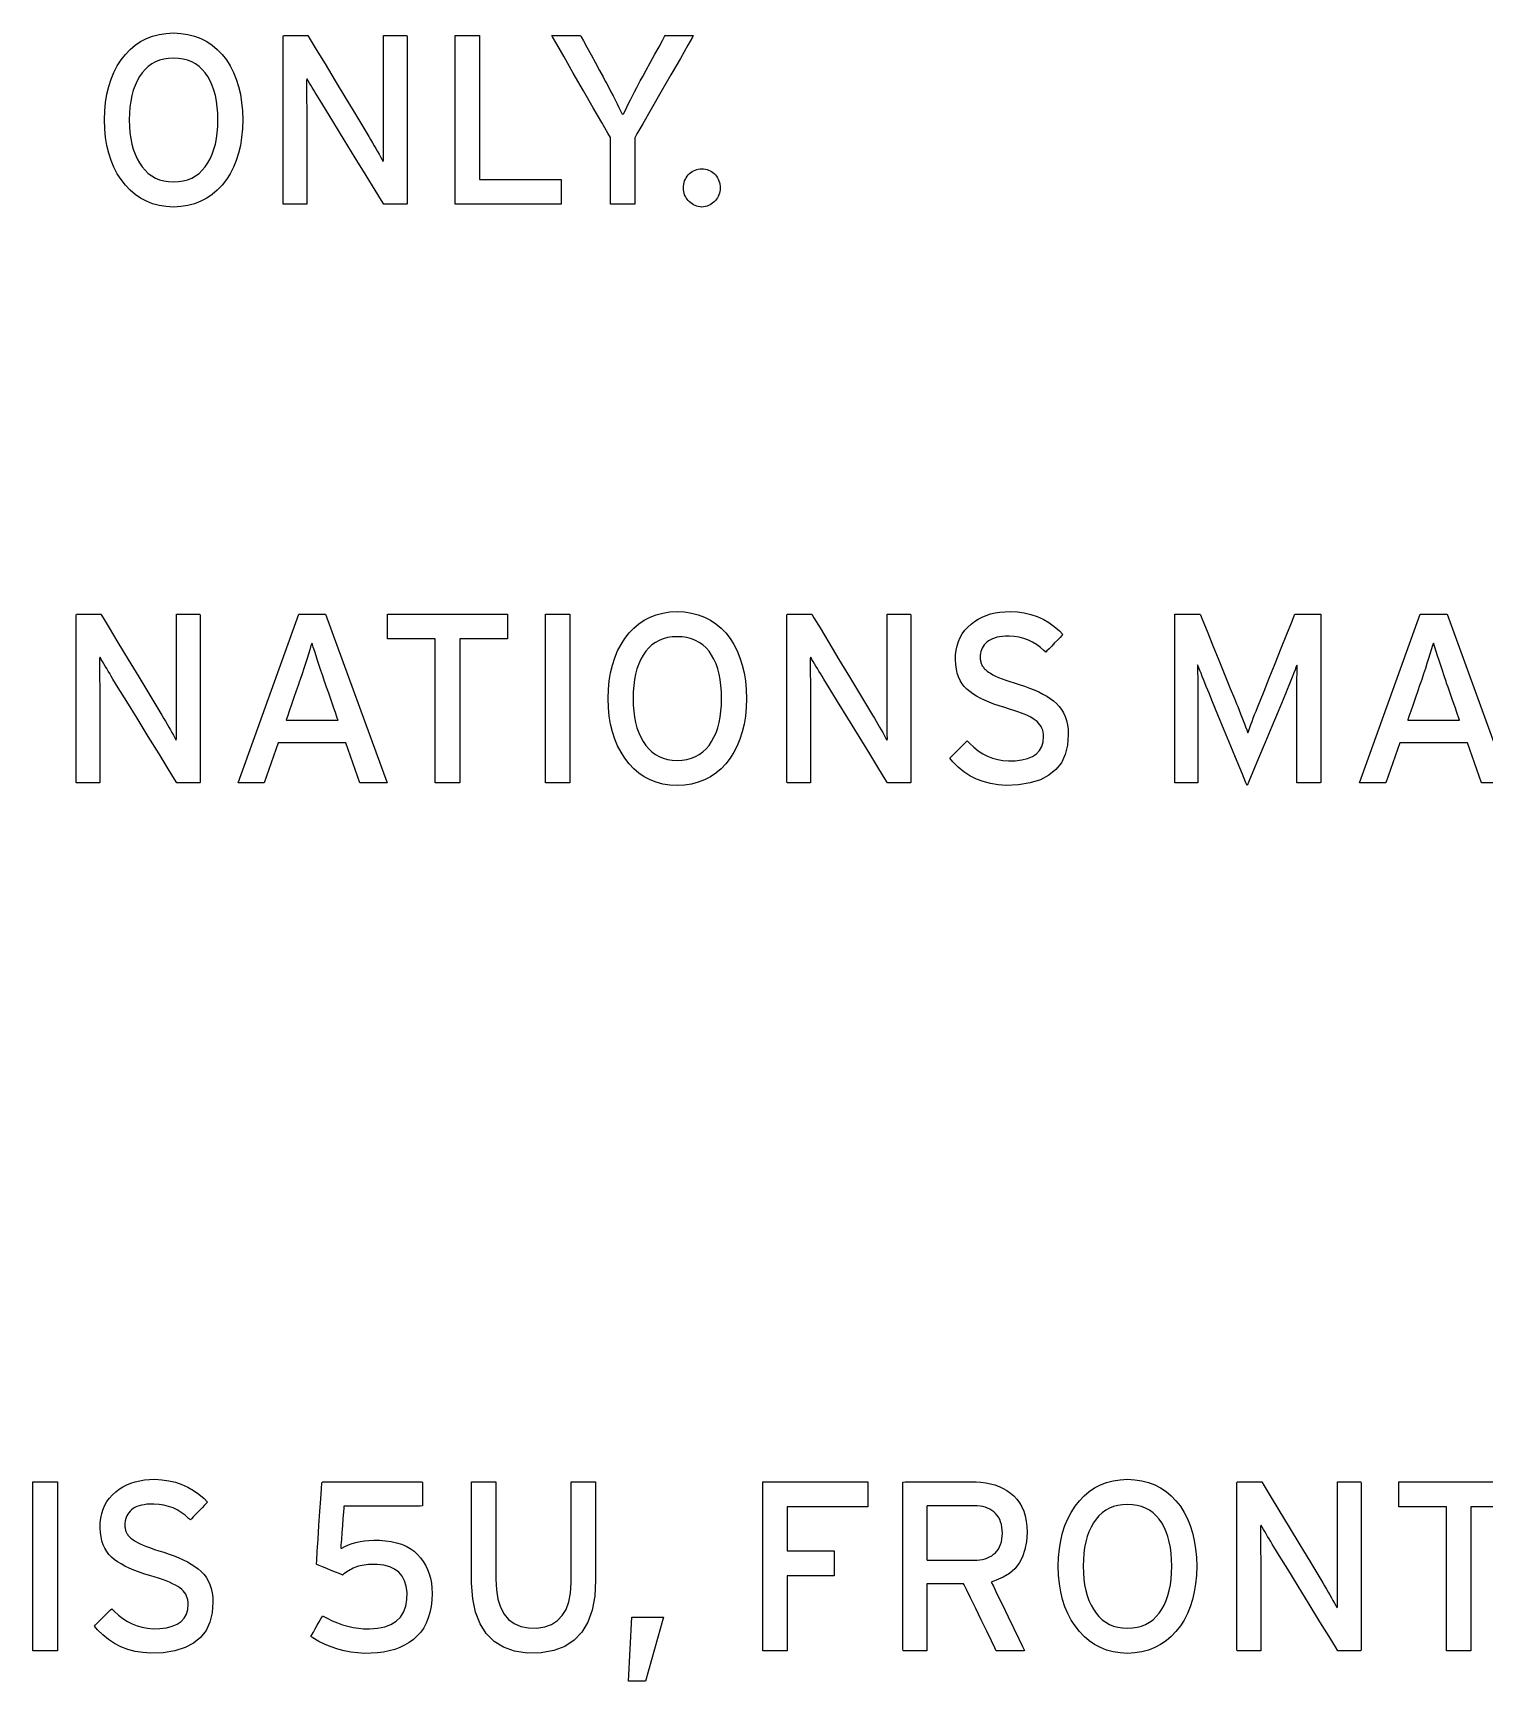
# Model space of a CAD drawing. Extents: x 1 to 47.7, y 0.2 to 35.
# Drawn here: x 9.933 to 12.19, y 24.453 to 27.017 of the extents above; entities that cross this region are included whole.
import ezdxf

# ---------------------------------------------------------------- set-up
doc = ezdxf.new("R2010")
doc.units = 0
doc.header["$MEASUREMENT"] = 0
doc.layers.add('8_0_____DWG', color=7, linetype='CONTINUOUS')

msp = doc.modelspace()

# ---------------------------------------------------------------- linework, layer by layer
at = {"layer": '8_0_____DWG'}
for points in [[(10.2592, 26.8813), (10.2588, 26.8673), (10.2575, 26.854), (10.2555, 26.8414), (10.2527, 26.8294), (10.2491, 26.8182), (10.2448, 26.8076), (10.2396, 26.7977), (10.2337, 26.7884), (10.227, 26.7798), (10.2196, 26.772), (10.2116, 26.7652), (10.2031, 26.7595), (10.1939, 26.7547), (10.1842, 26.751), (10.1738, 26.7482), (10.1629, 26.7465), (10.1514, 26.7458), (10.14, 26.7465), (10.1291, 26.7482), (10.1189, 26.751), (10.1093, 26.7547), (10.1003, 26.7595), (10.0918, 26.7652), (10.084, 26.772), (10.0768, 26.7798), (10.07, 26.7884), (10.064, 26.7977), (10.0587, 26.8076), (10.0543, 26.8182), (10.0506, 26.8294), (10.0478, 26.8414), (10.0457, 26.854), (10.0444, 26.8673), (10.0439, 26.8813), (10.0444, 26.8952), (10.0457, 26.9086), (10.0478, 26.9212), (10.0506, 26.9332), (10.0543, 26.9445), (10.0587, 26.9552), (10.064, 26.9652), (10.07, 26.9746), (10.0768, 26.9833), (10.084, 26.9909), (10.0918, 26.9976), (10.1003, 27.0032), (10.1093, 27.0079), (10.1189, 27.0116), (10.1291, 27.0142), (10.14, 27.0159), (10.1514, 27.0166), (10.1629, 27.0159), (10.1738, 27.0142), (10.1842, 27.0116), (10.1939, 27.0079), (10.2031, 27.0032), (10.2116, 26.9976), (10.2196, 26.9909), (10.227, 26.9833), (10.2337, 26.9746), (10.2396, 26.9652), (10.2448, 26.9552), (10.2491, 26.9445), (10.2527, 26.9332), (10.2555, 26.9212), (10.2575, 26.9086), (10.2588, 26.8952)], [(10.4788, 26.75), (10.4751, 26.756), (10.4652, 26.772), (10.451, 26.7951), (10.4343, 26.8222), (10.417, 26.8504), (10.4008, 26.8766), (10.3877, 26.898), (10.3794, 26.9114), (10.3768, 26.9158), (10.3743, 26.9199), (10.3719, 26.9239), (10.3696, 26.9277), (10.3674, 26.9315), (10.3652, 26.9352), (10.3632, 26.9387), (10.3612, 26.9421), (10.3593, 26.9454), (10.3585, 26.9433), (10.3585, 26.937), (10.3585, 26.9305), (10.3585, 26.9237), (10.3586, 26.9168), (10.3586, 26.9097), (10.3587, 26.9024), (10.3587, 26.8949), (10.3588, 26.8871), (10.3588, 26.8823), (10.3588, 26.8701), (10.3588, 26.8517), (10.3588, 26.8297), (10.3588, 26.8063), (10.3588, 26.7843), (10.3588, 26.7659), (10.3588, 26.7537), (10.3588, 26.75), (10.3571, 26.75), (10.3532, 26.75), (10.3479, 26.75), (10.3417, 26.75), (10.3354, 26.75), (10.3296, 26.75), (10.3251, 26.75), (10.3223, 26.75), (10.3219, 26.7518), (10.3219, 26.7688), (10.3219, 26.7998), (10.3219, 26.8399), (10.3219, 26.8844), (10.3219, 26.9286), (10.3219, 26.9677), (10.3219, 26.9969), (10.3219, 27.0116), (10.3226, 27.0124), (10.3258, 27.0124), (10.3308, 27.0124), (10.337, 27.0124), (10.3437, 27.0124), (10.3501, 27.0124), (10.3555, 27.0124), (10.3593, 27.0124), (10.3607, 27.0124), (10.3642, 27.0065), (10.3736, 26.9909), (10.3872, 26.9685), (10.4031, 26.9421), (10.4196, 26.9147), (10.435, 26.8892), (10.4476, 26.8684), (10.4555, 26.8553), (10.4582, 26.8508), (10.461, 26.8459), (10.4637, 26.8412), (10.4663, 26.8367), (10.4688, 26.8323), (10.4712, 26.8281), (10.4734, 26.8241), (10.4756, 26.8202), (10.4776, 26.8166), (10.4784, 26.8187), (10.4783, 26.8252), (10.4783, 26.8318), (10.4782, 26.8387), (10.4782, 26.8458), (10.4781, 26.853), (10.4781, 26.8604), (10.4781, 26.868), (10.4781, 26.8758), (10.4781, 26.8806), (10.4781, 26.8928), (10.4781, 26.9111), (10.4781, 26.9331), (10.4781, 26.9563), (10.4781, 26.9783), (10.4781, 26.9966), (10.4781, 27.0087), (10.4781, 27.0124), (10.4798, 27.0124), (10.4837, 27.0124), (10.489, 27.0124), (10.4952, 27.0124), (10.5015, 27.0124), (10.5073, 27.0124), (10.5119, 27.0124), (10.5146, 27.0124), (10.515, 27.0105), (10.515, 26.9935), (10.515, 26.9626), (10.515, 26.9225), (10.515, 26.878), (10.515, 26.8338), (10.515, 26.7947), (10.515, 26.7654), (10.515, 26.7508), (10.5143, 26.75), (10.5114, 26.75), (10.5067, 26.75), (10.5009, 26.75), (10.4947, 26.75), (10.4887, 26.75), (10.4836, 26.75), (10.4801, 26.75)], [(10.8692, 26.8537), (10.8692, 26.8498), (10.8692, 26.8396), (10.8692, 26.8248), (10.8692, 26.8076), (10.8692, 26.7897), (10.8692, 26.7731), (10.8692, 26.7597), (10.8692, 26.7516), (10.869, 26.75), (10.8666, 26.75), (10.8622, 26.75), (10.8563, 26.75), (10.8498, 26.75), (10.8434, 26.75), (10.8376, 26.75), (10.8333, 26.75), (10.8312, 26.75), (10.8311, 26.7521), (10.8311, 26.7608), (10.8311, 26.7745), (10.8311, 26.7913), (10.8311, 26.8092), (10.8311, 26.8264), (10.8311, 26.8408), (10.8311, 26.8506), (10.8311, 26.8539), (10.8271, 26.8608), (10.8177, 26.8772), (10.8044, 26.9002), (10.7891, 26.9268), (10.7735, 26.9541), (10.7591, 26.9792), (10.7477, 26.999), (10.741, 27.0106), (10.7403, 27.0124), (10.7434, 27.0124), (10.7488, 27.0124), (10.7557, 27.0124), (10.7634, 27.0124), (10.7709, 27.0124), (10.7775, 27.0124), (10.7824, 27.0124), (10.7846, 27.0124), (10.7857, 27.0106), (10.7892, 27.0041), (10.7945, 26.9943), (10.801, 26.9824), (10.8078, 26.9699), (10.8143, 26.9581), (10.8197, 26.9483), (10.8232, 26.9418), (10.8249, 26.9387), (10.8285, 26.9317), (10.832, 26.9251), (10.8353, 26.9186), (10.8385, 26.9124), (10.8415, 26.9065), (10.8443, 26.9008), (10.8469, 26.8954), (10.8494, 26.8902), (10.8516, 26.8906), (10.854, 26.8956), (10.8566, 26.901), (10.8594, 26.9066), (10.8623, 26.9125), (10.8655, 26.9187), (10.8688, 26.9252), (10.8724, 26.9319), (10.8761, 26.939), (10.8777, 26.9419), (10.8815, 26.9487), (10.887, 26.9588), (10.8936, 26.9709), (10.9005, 26.9834), (10.9069, 26.9952), (10.9122, 27.0048), (10.9156, 27.0109), (10.9165, 27.0124), (10.9189, 27.0124), (10.9239, 27.0124), (10.9305, 27.0124), (10.938, 27.0124), (10.9455, 27.0124), (10.9522, 27.0124), (10.9574, 27.0124), (10.9601, 27.0124), (10.9589, 27.0099), (10.9517, 26.9975), (10.94, 26.977), (10.9254, 26.9517), (10.9097, 26.9243), (10.8945, 26.8978), (10.8816, 26.8753), (10.8725, 26.8596)], [(10.2204, 26.8813), (10.2202, 26.8916), (10.2195, 26.9014), (10.2183, 26.9106), (10.2166, 26.9193), (10.2144, 26.9275), (10.2118, 26.9351), (10.2086, 26.9422), (10.205, 26.9488), (10.2009, 26.9548), (10.1963, 26.96), (10.1913, 26.9646), (10.1858, 26.9684), (10.1798, 26.9716), (10.1734, 26.9741), (10.1665, 26.9759), (10.1592, 26.977), (10.1514, 26.9774), (10.1438, 26.977), (10.1366, 26.9759), (10.1298, 26.9741), (10.1235, 26.9716), (10.1176, 26.9684), (10.1122, 26.9646), (10.1072, 26.96), (10.1026, 26.9548), (10.0984, 26.9488), (10.0947, 26.9422), (10.0916, 26.9351), (10.0889, 26.9275), (10.0866, 26.9193), (10.0849, 26.9106), (10.0837, 26.9014), (10.083, 26.8916), (10.0827, 26.8813), (10.083, 26.8711), (10.0837, 26.8614), (10.0849, 26.8523), (10.0866, 26.8437), (10.0889, 26.8356), (10.0916, 26.828), (10.0947, 26.821), (10.0984, 26.8144), (10.1026, 26.8083), (10.1072, 26.8029), (10.1122, 26.7981), (10.1176, 26.7941), (10.1235, 26.7908), (10.1298, 26.7882), (10.1366, 26.7864), (10.1438, 26.7853), (10.1514, 26.7849), (10.1592, 26.7853), (10.1665, 26.7864), (10.1734, 26.7882), (10.1798, 26.7908), (10.1858, 26.7941), (10.1913, 26.7981), (10.1963, 26.8029), (10.2009, 26.8083), (10.205, 26.8144), (10.2086, 26.821), (10.2118, 26.828), (10.2144, 26.8356), (10.2166, 26.8437), (10.2183, 26.8523), (10.2195, 26.8614), (10.2202, 26.8711)], [(11.0019, 26.7754), (11.0017, 26.7726), (11.0013, 26.7699), (11.0007, 26.7673), (10.9999, 26.7648), (10.9989, 26.7624), (10.9976, 26.7601), (10.9962, 26.758), (10.9945, 26.7559), (10.9927, 26.7539), (10.9907, 26.7521), (10.9886, 26.7506), (10.9863, 26.7492), (10.984, 26.7481), (10.9815, 26.7472), (10.9789, 26.7465), (10.9762, 26.746), (10.9733, 26.7458), (10.9706, 26.746), (10.9679, 26.7465), (10.9654, 26.7472), (10.963, 26.7481), (10.9607, 26.7492), (10.9585, 26.7506), (10.9564, 26.7521), (10.9544, 26.7539), (10.9524, 26.7559), (10.9507, 26.758), (10.9491, 26.7601), (10.9478, 26.7624), (10.9467, 26.7648), (10.9459, 26.7673), (10.9453, 26.7699), (10.9449, 26.7726), (10.9448, 26.7754), (10.9449, 26.7784), (10.9453, 26.7812), (10.9459, 26.784), (10.9467, 26.7866), (10.9478, 26.789), (10.9491, 26.7914), (10.9507, 26.7937), (10.9524, 26.7958), (10.9544, 26.7978), (10.9564, 26.7995), (10.9585, 26.801), (10.9607, 26.8023), (10.963, 26.8034), (10.9654, 26.8042), (10.9679, 26.8048), (10.9706, 26.8053), (10.9733, 26.8054), (10.9762, 26.8053), (10.9789, 26.8048), (10.9815, 26.8042), (10.984, 26.8034), (10.9863, 26.8023), (10.9886, 26.801), (10.9907, 26.7995), (10.9927, 26.7978), (10.9945, 26.7958), (10.9962, 26.7937), (10.9976, 26.7914), (10.9989, 26.789), (10.9999, 26.7866), (11.0007, 26.784), (11.0013, 26.7812), (11.0017, 26.7784)], [(10.1567, 25.85), (10.153, 25.856), (10.1431, 25.872), (10.1289, 25.8951), (10.1122, 25.9222), (10.0949, 25.9504), (10.0787, 25.9766), (10.0656, 25.998), (10.0573, 26.0114), (10.0546, 26.0158), (10.0522, 26.0199), (10.0498, 26.0239), (10.0475, 26.0278), (10.0453, 26.0315), (10.0431, 26.0352), (10.0411, 26.0387), (10.0391, 26.0421), (10.0372, 26.0454), (10.0364, 26.0433), (10.0364, 26.037), (10.0364, 26.0305), (10.0364, 26.0237), (10.0365, 26.0168), (10.0365, 26.0097), (10.0366, 26.0024), (10.0366, 25.9949), (10.0367, 25.9871), (10.0367, 25.9823), (10.0367, 25.9701), (10.0367, 25.9517), (10.0367, 25.9297), (10.0367, 25.9063), (10.0367, 25.8843), (10.0367, 25.8659), (10.0367, 25.8537), (10.0367, 25.85), (10.035, 25.85), (10.0311, 25.85), (10.0258, 25.85), (10.0196, 25.85), (10.0133, 25.85), (10.0075, 25.85), (10.003, 25.85), (10.0002, 25.85), (9.9998, 25.8518), (9.9998, 25.8688), (9.9998, 25.8998), (9.9998, 25.9399), (9.9998, 25.9844), (9.9998, 26.0286), (9.9998, 26.0677), (9.9998, 26.0969), (9.9998, 26.1116), (10.0005, 26.1124), (10.0037, 26.1124), (10.0087, 26.1124), (10.0149, 26.1124), (10.0216, 26.1124), (10.028, 26.1124), (10.0334, 26.1124), (10.0372, 26.1124), (10.0386, 26.1124), (10.0421, 26.1065), (10.0515, 26.091), (10.0651, 26.0685), (10.081, 26.0421), (10.0975, 26.0147), (10.1129, 25.9892), (10.1255, 25.9684), (10.1334, 25.9553), (10.1361, 25.9508), (10.1389, 25.9459), (10.1416, 25.9412), (10.1442, 25.9367), (10.1467, 25.9323), (10.1491, 25.9281), (10.1513, 25.9241), (10.1535, 25.9202), (10.1555, 25.9166), (10.1563, 25.9187), (10.1562, 25.9252), (10.1561, 25.9319), (10.1561, 25.9387), (10.156, 25.9458), (10.156, 25.953), (10.156, 25.9604), (10.156, 25.968), (10.156, 25.9758), (10.156, 25.9806), (10.156, 25.9928), (10.156, 26.0111), (10.156, 26.0331), (10.156, 26.0563), (10.156, 26.0783), (10.156, 26.0966), (10.156, 26.1087), (10.156, 26.1124), (10.1577, 26.1124), (10.1616, 26.1124), (10.1669, 26.1124), (10.1731, 26.1124), (10.1794, 26.1124), (10.1852, 26.1124), (10.1898, 26.1124), (10.1925, 26.1124), (10.1929, 26.1105), (10.1929, 26.0935), (10.1929, 26.0626), (10.1929, 26.0225), (10.1929, 25.978), (10.1929, 25.9338), (10.1929, 25.8947), (10.1929, 25.8654), (10.1929, 25.8508), (10.1922, 25.85), (10.1893, 25.85), (10.1846, 25.85), (10.1788, 25.85), (10.1726, 25.85), (10.1666, 25.85), (10.1615, 25.85), (10.158, 25.85)], [(11.0429, 25.9813), (11.0424, 25.9673), (11.0412, 25.954), (11.0392, 25.9414), (11.0364, 25.9295), (11.0328, 25.9182), (11.0284, 25.9076), (11.0233, 25.8977), (11.0174, 25.8884), (11.0107, 25.8798), (11.0033, 25.872), (10.9953, 25.8652), (10.9868, 25.8595), (10.9776, 25.8547), (10.9679, 25.851), (10.9575, 25.8482), (10.9466, 25.8465), (10.9351, 25.8458), (10.9236, 25.8465), (10.9128, 25.8482), (10.9026, 25.851), (10.893, 25.8547), (10.8839, 25.8595), (10.8755, 25.8652), (10.8677, 25.872), (10.8604, 25.8798), (10.8537, 25.8884), (10.8477, 25.8977), (10.8424, 25.9076), (10.838, 25.9182), (10.8343, 25.9295), (10.8314, 25.9414), (10.8294, 25.954), (10.8281, 25.9673), (10.8276, 25.9813), (10.8281, 25.9953), (10.8294, 26.0086), (10.8314, 26.0212), (10.8343, 26.0332), (10.838, 26.0446), (10.8424, 26.0552), (10.8477, 26.0653), (10.8537, 26.0746), (10.8604, 26.0833), (10.8677, 26.0909), (10.8755, 26.0976), (10.8839, 26.1032), (10.893, 26.1079), (10.9026, 26.1116), (10.9128, 26.1142), (10.9236, 26.1159), (10.9351, 26.1166), (10.9466, 26.1159), (10.9575, 26.1142), (10.9679, 26.1116), (10.9776, 26.1079), (10.9868, 26.1032), (10.9953, 26.0976), (11.0033, 26.0909), (11.0107, 26.0833), (11.0174, 26.0746), (11.0233, 26.0653), (11.0284, 26.0552), (11.0328, 26.0446), (11.0364, 26.0332), (11.0392, 26.0212), (11.0412, 26.0086), (11.0424, 25.9953)], [(11.2625, 25.85), (11.2588, 25.856), (11.2489, 25.872), (11.2347, 25.8951), (11.218, 25.9222), (11.2007, 25.9504), (11.1845, 25.9766), (11.1714, 25.998), (11.1631, 26.0114), (11.1604, 26.0158), (11.158, 26.0199), (11.1556, 26.0239), (11.1533, 26.0278), (11.151, 26.0315), (11.1489, 26.0352), (11.1468, 26.0387), (11.1448, 26.0421), (11.1429, 26.0454), (11.1421, 26.0433), (11.1422, 26.037), (11.1422, 26.0305), (11.1422, 26.0237), (11.1422, 26.0168), (11.1423, 26.0097), (11.1424, 26.0024), (11.1424, 25.9949), (11.1425, 25.9871), (11.1425, 25.9823), (11.1425, 25.9701), (11.1425, 25.9517), (11.1425, 25.9297), (11.1425, 25.9063), (11.1425, 25.8843), (11.1425, 25.8659), (11.1425, 25.8537), (11.1425, 25.85), (11.1408, 25.85), (11.1369, 25.85), (11.1316, 25.85), (11.1254, 25.85), (11.1191, 25.85), (11.1133, 25.85), (11.1087, 25.85), (11.106, 25.85), (11.1056, 25.8518), (11.1056, 25.8688), (11.1056, 25.8998), (11.1056, 25.9399), (11.1056, 25.9844), (11.1056, 26.0286), (11.1056, 26.0677), (11.1056, 26.0969), (11.1056, 26.1116), (11.1063, 26.1124), (11.1095, 26.1124), (11.1145, 26.1124), (11.1207, 26.1124), (11.1274, 26.1124), (11.1337, 26.1124), (11.1392, 26.1124), (11.143, 26.1124), (11.1444, 26.1124), (11.1479, 26.1065), (11.1573, 26.091), (11.1709, 26.0685), (11.1868, 26.0421), (11.2033, 26.0147), (11.2187, 25.9892), (11.2313, 25.9684), (11.2392, 25.9553), (11.2418, 25.9508), (11.2447, 25.9459), (11.2474, 25.9412), (11.25, 25.9367), (11.2525, 25.9323), (11.2549, 25.9281), (11.2571, 25.9241), (11.2593, 25.9202), (11.2613, 25.9166), (11.2621, 25.9187), (11.262, 25.9252), (11.2619, 25.9319), (11.2619, 25.9387), (11.2618, 25.9458), (11.2618, 25.953), (11.2618, 25.9604), (11.2618, 25.968), (11.2617, 25.9758), (11.2617, 25.9806), (11.2617, 25.9928), (11.2617, 26.0111), (11.2617, 26.0331), (11.2617, 26.0563), (11.2617, 26.0783), (11.2617, 26.0966), (11.2617, 26.1087), (11.2618, 26.1124), (11.2635, 26.1124), (11.2674, 26.1124), (11.2727, 26.1124), (11.2789, 26.1124), (11.2852, 26.1124), (11.291, 26.1124), (11.2955, 26.1124), (11.2983, 26.1124), (11.2987, 26.1105), (11.2987, 26.0935), (11.2987, 26.0626), (11.2987, 26.0225), (11.2987, 25.978), (11.2987, 25.9338), (11.2987, 25.8947), (11.2987, 25.8654), (11.2987, 25.8508), (11.298, 25.85), (11.295, 25.85), (11.2903, 25.85), (11.2846, 25.85), (11.2784, 25.85), (11.2724, 25.85), (11.2673, 25.85), (11.2638, 25.85)], [(11.5435, 25.9253), (11.5424, 25.9088), (11.5389, 25.8941), (11.5329, 25.8814), (11.5244, 25.8707), (11.5135, 25.8618), (11.5001, 25.8549), (11.4843, 25.8499), (11.466, 25.8469), (11.4469, 25.8459), (11.4344, 25.8469), (11.4225, 25.8489), (11.4112, 25.8519), (11.4005, 25.856), (11.3904, 25.8611), (11.3809, 25.8672), (11.372, 25.8744), (11.3637, 25.8826), (11.3591, 25.8883), (11.3607, 25.89), (11.3638, 25.8931), (11.3679, 25.8971), (11.3725, 25.9017), (11.377, 25.9062), (11.3811, 25.9103), (11.3843, 25.9135), (11.386, 25.9152), (11.3899, 25.9115), (11.3966, 25.9054), (11.4035, 25.9), (11.4106, 25.8954), (11.418, 25.8916), (11.4257, 25.8886), (11.4337, 25.8864), (11.4419, 25.8849), (11.4503, 25.8843), (11.4611, 25.8845), (11.4714, 25.8857), (11.4803, 25.888), (11.4878, 25.8912), (11.494, 25.8954), (11.4988, 25.9006), (11.5022, 25.9068), (11.5043, 25.9139), (11.5051, 25.9221), (11.5049, 25.9257), (11.5045, 25.9289), (11.5037, 25.932), (11.5026, 25.9349), (11.5012, 25.9377), (11.4994, 25.9404), (11.4974, 25.9429), (11.495, 25.9453), (11.4922, 25.9476), (11.4889, 25.9498), (11.4852, 25.952), (11.4809, 25.9542), (11.4762, 25.9564), (11.4709, 25.9585), (11.4652, 25.9606), (11.459, 25.9627), (11.4523, 25.9648), (11.4446, 25.967), (11.436, 25.9696), (11.4279, 25.9724), (11.4203, 25.9753), (11.4132, 25.9784), (11.4067, 25.9816), (11.4007, 25.9849), (11.3952, 25.9884), (11.3902, 25.992), (11.3857, 25.9957), (11.3817, 25.9998), (11.3782, 26.0043), (11.3753, 26.0093), (11.3728, 26.0148), (11.3709, 26.0207), (11.3695, 26.0271), (11.3685, 26.034), (11.3681, 26.0413), (11.3683, 26.049), (11.3692, 26.0563), (11.3706, 26.0633), (11.3727, 26.0699), (11.3754, 26.0761), (11.3787, 26.0819), (11.3826, 26.0874), (11.3871, 26.0924), (11.3922, 26.0971), (11.3977, 26.1012), (11.4034, 26.1048), (11.4095, 26.1079), (11.4159, 26.1105), (11.4226, 26.1127), (11.4297, 26.1144), (11.437, 26.1156), (11.4447, 26.1163), (11.4531, 26.1166), (11.4643, 26.116), (11.475, 26.1144), (11.4852, 26.112), (11.495, 26.1087), (11.5044, 26.1045), (11.5133, 26.0994), (11.5217, 26.0934), (11.5297, 26.0865), (11.5351, 26.0809), (11.5336, 26.0794), (11.5307, 26.0763), (11.5267, 26.0722), (11.5222, 26.0676), (11.5177, 26.0629), (11.5136, 26.0586), (11.5103, 26.0552), (11.5085, 26.0533), (11.5057, 26.0557), (11.5002, 26.0607), (11.4943, 26.0652), (11.488, 26.0689), (11.4815, 26.0721), (11.4745, 26.0746), (11.4673, 26.0764), (11.4596, 26.0776), (11.4517, 26.0781), (11.4457, 26.078), (11.441, 26.0777), (11.4366, 26.0771), (11.4326, 26.0764), (11.4288, 26.0753), (11.4254, 26.0741), (11.4223, 26.0727), (11.4195, 26.071), (11.417, 26.0691), (11.4148, 26.0669), (11.4128, 26.0646), (11.4112, 26.0622), (11.4097, 26.0597), (11.4086, 26.0571), (11.4077, 26.0543), (11.407, 26.0515), (11.4067, 26.0485), (11.4065, 26.0454), (11.4066, 26.0439), (11.4067, 26.0424), (11.4068, 26.041), (11.4071, 26.0396), (11.4073, 26.0383), (11.4077, 26.037), (11.4081, 26.0358), (11.4086, 26.0346), (11.4092, 26.0335), (11.4098, 26.0322), (11.4105, 26.031), (11.4114, 26.0298), (11.4124, 26.0286), (11.4134, 26.0274), (11.4146, 26.0262), (11.4159, 26.0251), (11.4172, 26.0239), (11.4193, 26.0224), (11.4225, 26.0204), (11.4262, 26.0183), (11.4305, 26.0162), (11.4352, 26.0141), (11.4405, 26.0119), (11.4463, 26.0098), (11.4525, 26.0076), (11.4593, 26.0054), (11.4673, 26.003), (11.4755, 26.0003), (11.4833, 25.9975), (11.4906, 25.9945), (11.4975, 25.9914), (11.5039, 25.9881), (11.51, 25.9847), (11.5156, 25.9811), (11.5207, 25.9774), (11.5254, 25.9734), (11.5296, 25.969), (11.5332, 25.9641), (11.5363, 25.9588), (11.5388, 25.953), (11.5408, 25.9468), (11.5423, 25.9401), (11.5431, 25.9329)], [(11.8991, 25.8499), (11.8991, 25.8549), (11.8991, 25.8682), (11.8991, 25.8875), (11.8991, 25.9101), (11.8991, 25.9337), (11.8991, 25.9558), (11.8991, 25.9739), (11.8991, 25.9857), (11.8991, 25.9902), (11.8991, 25.9966), (11.8991, 26.0027), (11.8992, 26.0085), (11.8993, 26.0139), (11.8994, 26.0191), (11.8995, 26.0239), (11.8996, 26.0285), (11.8997, 26.0327), (11.8992, 26.0333), (11.8978, 26.0296), (11.8963, 26.0256), (11.8946, 26.0214), (11.8928, 26.0168), (11.8909, 26.0119), (11.8888, 26.0067), (11.8866, 26.0013), (11.8843, 25.9955), (11.8825, 25.9911), (11.8777, 25.9795), (11.8699, 25.9609), (11.8602, 25.9377), (11.8497, 25.9126), (11.8395, 25.8883), (11.8308, 25.8673), (11.8245, 25.8523), (11.8218, 25.8459), (11.82, 25.85), (11.8145, 25.8634), (11.8063, 25.8833), (11.7964, 25.9071), (11.7861, 25.9322), (11.7762, 25.956), (11.768, 25.9759), (11.7625, 25.9893), (11.7605, 25.9942), (11.7581, 26), (11.756, 26.0055), (11.7539, 26.0108), (11.7519, 26.0157), (11.7501, 26.0204), (11.7484, 26.0247), (11.7468, 26.0288), (11.7453, 26.0325), (11.7444, 26.0336), (11.7446, 26.0294), (11.7447, 26.025), (11.7448, 26.0202), (11.7449, 26.0151), (11.745, 26.0097), (11.745, 26.004), (11.7451, 25.998), (11.7451, 25.9916), (11.7451, 25.9871), (11.7451, 25.9772), (11.7451, 25.9603), (11.7451, 25.9388), (11.7451, 25.9154), (11.7451, 25.8923), (11.7451, 25.8721), (11.7451, 25.8572), (11.7451, 25.8501), (11.7443, 25.8499), (11.7413, 25.8499), (11.7366, 25.8499), (11.7309, 25.8499), (11.7248, 25.8499), (11.719, 25.8499), (11.714, 25.8499), (11.7105, 25.8499), (11.7093, 25.8499), (11.7093, 25.8593), (11.7093, 25.8846), (11.7093, 25.9209), (11.7093, 25.9637), (11.7093, 26.0084), (11.7093, 26.0502), (11.7093, 26.0844), (11.7093, 26.1066), (11.7093, 26.1124), (11.7113, 26.1124), (11.7155, 26.1124), (11.7213, 26.1124), (11.7278, 26.1124), (11.7345, 26.1124), (11.7405, 26.1124), (11.7453, 26.1124), (11.7482, 26.1124), (11.749, 26.1113), (11.7527, 26.1023), (11.7594, 26.0859), (11.768, 26.0647), (11.7776, 26.0411), (11.7871, 26.0177), (11.7956, 25.9969), (11.8019, 25.9813), (11.8052, 25.9732), (11.8071, 25.9687), (11.8094, 25.963), (11.8117, 25.9576), (11.8138, 25.9522), (11.8158, 25.947), (11.8177, 25.942), (11.8195, 25.9372), (11.8211, 25.9325), (11.8227, 25.928), (11.8242, 25.9314), (11.8259, 25.936), (11.8276, 25.9408), (11.8295, 25.9457), (11.8314, 25.9509), (11.8335, 25.9562), (11.8357, 25.9617), (11.8379, 25.9674), (11.8401, 25.9726), (11.8425, 25.9787), (11.8482, 25.9929), (11.8561, 26.0128), (11.8653, 26.0358), (11.8748, 26.0596), (11.8835, 26.0815), (11.8906, 26.0992), (11.895, 26.1101), (11.896, 26.1124), (11.8984, 26.1124), (11.903, 26.1124), (11.909, 26.1124), (11.9158, 26.1124), (11.9226, 26.1124), (11.9288, 26.1124), (11.9335, 26.1124), (11.9362, 26.1124), (11.9365, 26.1094), (11.9365, 26.0906), (11.9365, 26.0586), (11.9365, 26.0181), (11.9365, 25.9737), (11.9365, 25.93), (11.9365, 25.8918), (11.9365, 25.8637), (11.9365, 25.8504), (11.9356, 25.8499), (11.9325, 25.8499), (11.9276, 25.8499), (11.9217, 25.8499), (11.9153, 25.8499), (11.9092, 25.8499), (11.904, 25.8499), (11.9004, 25.8499)], [(11.0041, 25.9813), (11.0039, 25.9916), (11.0032, 26.0014), (11.002, 26.0106), (11.0003, 26.0193), (10.9981, 26.0275), (10.9955, 26.0351), (10.9923, 26.0423), (10.9887, 26.0488), (10.9846, 26.0548), (10.98, 26.06), (10.975, 26.0646), (10.9695, 26.0684), (10.9635, 26.0716), (10.9571, 26.0741), (10.9502, 26.0759), (10.9429, 26.077), (10.9351, 26.0774), (10.9274, 26.077), (10.9202, 26.0759), (10.9135, 26.0741), (10.9072, 26.0716), (10.9013, 26.0684), (10.8958, 26.0646), (10.8908, 26.06), (10.8863, 26.0548), (10.8821, 26.0488), (10.8784, 26.0423), (10.8752, 26.0351), (10.8725, 26.0275), (10.8703, 26.0193), (10.8686, 26.0106), (10.8674, 26.0014), (10.8666, 25.9916), (10.8664, 25.9813), (10.8666, 25.9711), (10.8674, 25.9614), (10.8686, 25.9523), (10.8703, 25.9437), (10.8725, 25.9356), (10.8752, 25.928), (10.8784, 25.921), (10.8821, 25.9144), (10.8863, 25.9083), (10.8908, 25.9029), (10.8958, 25.8981), (10.9013, 25.8941), (10.9072, 25.8908), (10.9135, 25.8882), (10.9202, 25.8864), (10.9274, 25.8853), (10.9351, 25.8849), (10.9429, 25.8853), (10.9502, 25.8864), (10.9571, 25.8882), (10.9635, 25.8908), (10.9695, 25.8941), (10.975, 25.8981), (10.98, 25.9029), (10.9846, 25.9083), (10.9887, 25.9144), (10.9923, 25.921), (10.9955, 25.928), (10.9981, 25.9356), (11.0003, 25.9437), (11.002, 25.9523), (11.0032, 25.9614), (11.0039, 25.9711)], [(10.3865, 26.0078), (10.3836, 26.0164), (10.3808, 26.0247), (10.3781, 26.0327), (10.3756, 26.0402), (10.3733, 26.0475), (10.3711, 26.0543), (10.369, 26.0609), (10.3671, 26.0671), (10.3653, 26.0635), (10.3635, 26.0571), (10.3614, 26.0504), (10.3592, 26.0433), (10.3568, 26.0358), (10.3543, 26.0279), (10.3516, 26.0197), (10.3487, 26.011), (10.3472, 26.0065), (10.3454, 26.0015), (10.3425, 25.9932), (10.3389, 25.9829), (10.3351, 25.972), (10.3316, 25.9617), (10.3287, 25.9534), (10.3269, 25.9483), (10.3272, 25.9474), (10.3329, 25.9474), (10.3433, 25.9474), (10.3568, 25.9474), (10.3715, 25.9474), (10.3857, 25.9474), (10.3976, 25.9474), (10.4054, 25.9474), (10.4075, 25.9475), (10.4063, 25.9509), (10.4038, 25.9581), (10.4004, 25.9678), (10.3966, 25.9787), (10.3929, 25.9895), (10.3896, 25.9988), (10.3873, 26.0053)], [(12.1313, 26.0078), (12.1284, 26.0164), (12.1256, 26.0247), (12.123, 26.0327), (12.1205, 26.0402), (12.1181, 26.0475), (12.1159, 26.0543), (12.1138, 26.0609), (12.1119, 26.0671), (12.1101, 26.0635), (12.1083, 26.0571), (12.1062, 26.0504), (12.104, 26.0433), (12.1016, 26.0358), (12.0991, 26.0279), (12.0964, 26.0197), (12.0935, 26.011), (12.092, 26.0065), (12.0902, 26.0015), (12.0873, 25.9932), (12.0838, 25.9829), (12.08, 25.972), (12.0764, 25.9617), (12.0735, 25.9534), (12.0717, 25.9483), (12.072, 25.9474), (12.0777, 25.9474), (12.0882, 25.9474), (12.1016, 25.9474), (12.1163, 25.9474), (12.1305, 25.9474), (12.1424, 25.9474), (12.1502, 25.9474), (12.1523, 25.9475), (12.1511, 25.9509), (12.1486, 25.9581), (12.1452, 25.9678), (12.1414, 25.9787), (12.1377, 25.9895), (12.1344, 25.9988), (12.1322, 26.0053)], [(10.2127, 24.5753), (10.2117, 24.5588), (10.2081, 24.5441), (10.2022, 24.5314), (10.1937, 24.5207), (10.1828, 24.5118), (10.1694, 24.5049), (10.1535, 24.4999), (10.1352, 24.4968), (10.1161, 24.4959), (10.1036, 24.4969), (10.0917, 24.4989), (10.0804, 24.5019), (10.0697, 24.506), (10.0596, 24.5111), (10.0502, 24.5172), (10.0413, 24.5244), (10.033, 24.5326), (10.0283, 24.5383), (10.03, 24.54), (10.0331, 24.5431), (10.0371, 24.5471), (10.0417, 24.5517), (10.0463, 24.5562), (10.0504, 24.5603), (10.0536, 24.5635), (10.0553, 24.5652), (10.0592, 24.5615), (10.0658, 24.5554), (10.0727, 24.55), (10.0799, 24.5454), (10.0873, 24.5416), (10.095, 24.5386), (10.1029, 24.5364), (10.1111, 24.5349), (10.1196, 24.5342), (10.1304, 24.5345), (10.1406, 24.5357), (10.1495, 24.538), (10.157, 24.5412), (10.1632, 24.5454), (10.168, 24.5506), (10.1715, 24.5568), (10.1736, 24.5639), (10.1743, 24.5721), (10.1742, 24.5757), (10.1737, 24.5789), (10.1729, 24.582), (10.1718, 24.5849), (10.1704, 24.5877), (10.1687, 24.5904), (10.1666, 24.5929), (10.1642, 24.5953), (10.1615, 24.5976), (10.1582, 24.5998), (10.1544, 24.602), (10.1501, 24.6042), (10.1454, 24.6064), (10.1402, 24.6085), (10.1345, 24.6106), (10.1283, 24.6127), (10.1216, 24.6148), (10.1139, 24.617), (10.1052, 24.6196), (10.0971, 24.6224), (10.0895, 24.6253), (10.0825, 24.6284), (10.0759, 24.6316), (10.0699, 24.6349), (10.0644, 24.6384), (10.0594, 24.642), (10.0549, 24.6457), (10.051, 24.6498), (10.0475, 24.6543), (10.0445, 24.6593), (10.0421, 24.6648), (10.0401, 24.6707), (10.0387, 24.6771), (10.0378, 24.684), (10.0374, 24.6913), (10.0376, 24.699), (10.0384, 24.7063), (10.0399, 24.7133), (10.0419, 24.7199), (10.0446, 24.7261), (10.0479, 24.7319), (10.0518, 24.7374), (10.0563, 24.7424), (10.0615, 24.7471), (10.0669, 24.7512), (10.0727, 24.7548), (10.0787, 24.7579), (10.0851, 24.7605), (10.0918, 24.7627), (10.0989, 24.7644), (10.1063, 24.7656), (10.114, 24.7663), (10.1223, 24.7666), (10.1335, 24.766), (10.1442, 24.7644), (10.1545, 24.762), (10.1643, 24.7587), (10.1736, 24.7545), (10.1825, 24.7494), (10.191, 24.7434), (10.199, 24.7365), (10.2043, 24.7309), (10.2029, 24.7294), (10.1999, 24.7263), (10.196, 24.7222), (10.1915, 24.7176), (10.1869, 24.7129), (10.1828, 24.7086), (10.1796, 24.7052), (10.1777, 24.7033), (10.1749, 24.7057), (10.1694, 24.7107), (10.1635, 24.7152), (10.1573, 24.7189), (10.1507, 24.7221), (10.1438, 24.7245), (10.1365, 24.7264), (10.1289, 24.7276), (10.1209, 24.7281), (10.1149, 24.728), (10.1102, 24.7277), (10.1059, 24.7271), (10.1018, 24.7264), (10.0981, 24.7253), (10.0946, 24.7241), (10.0915, 24.7227), (10.0887, 24.721), (10.0862, 24.7191), (10.084, 24.7169), (10.0821, 24.7146), (10.0804, 24.7122), (10.079, 24.7097), (10.0778, 24.7071), (10.0769, 24.7043), (10.0763, 24.7014), (10.0759, 24.6985), (10.0758, 24.6954), (10.0758, 24.6939), (10.0759, 24.6924), (10.0761, 24.691), (10.0763, 24.6896), (10.0766, 24.6883), (10.0769, 24.687), (10.0774, 24.6858), (10.0778, 24.6846), (10.0784, 24.6835), (10.079, 24.6822), (10.0798, 24.681), (10.0806, 24.6798), (10.0816, 24.6786), (10.0827, 24.6774), (10.0838, 24.6762), (10.0851, 24.6751), (10.0865, 24.6739), (10.0885, 24.6724), (10.0918, 24.6704), (10.0955, 24.6683), (10.0997, 24.6662), (10.1045, 24.6641), (10.1097, 24.6619), (10.1155, 24.6598), (10.1218, 24.6576), (10.1286, 24.6554), (10.1366, 24.653), (10.1448, 24.6503), (10.1525, 24.6475), (10.1598, 24.6445), (10.1667, 24.6414), (10.1732, 24.6381), (10.1792, 24.6347), (10.1848, 24.6311), (10.19, 24.6274), (10.1947, 24.6234), (10.1989, 24.619), (10.2025, 24.6141), (10.2055, 24.6088), (10.2081, 24.603), (10.2101, 24.5968), (10.2115, 24.5901), (10.2124, 24.5829)], [(10.5539, 24.5891), (10.5534, 24.5786), (10.5523, 24.5687), (10.5504, 24.5595), (10.5479, 24.5509), (10.5446, 24.5429), (10.5407, 24.5356), (10.536, 24.5289), (10.5307, 24.5229), (10.5246, 24.5175), (10.518, 24.5127), (10.511, 24.5085), (10.5035, 24.5049), (10.4956, 24.5019), (10.4872, 24.4995), (10.4783, 24.4977), (10.469, 24.4965), (10.4592, 24.4959), (10.4488, 24.4958), (10.438, 24.4965), (10.4275, 24.4978), (10.4171, 24.4998), (10.4069, 24.5024), (10.3969, 24.5058), (10.3872, 24.5098), (10.3775, 24.5144), (10.3681, 24.5198), (10.3653, 24.5222), (10.3668, 24.5248), (10.3691, 24.5289), (10.372, 24.534), (10.3751, 24.5395), (10.3782, 24.5449), (10.3808, 24.5495), (10.3827, 24.5528), (10.3835, 24.5542), (10.3905, 24.5504), (10.3985, 24.5465), (10.4065, 24.5432), (10.4146, 24.5403), (10.4227, 24.538), (10.4308, 24.5362), (10.4391, 24.5349), (10.4473, 24.5341), (10.4562, 24.5339), (10.4689, 24.5349), (10.4801, 24.5372), (10.4898, 24.5409), (10.4978, 24.5459), (10.5044, 24.5523), (10.5094, 24.56), (10.5128, 24.5691), (10.5147, 24.5795), (10.5149, 24.5907), (10.5136, 24.6004), (10.511, 24.6089), (10.5071, 24.6161), (10.502, 24.6222), (10.4955, 24.627), (10.4878, 24.6306), (10.4788, 24.633), (10.4685, 24.6341), (10.4616, 24.6342), (10.4581, 24.6341), (10.4547, 24.6339), (10.4514, 24.6336), (10.4482, 24.6331), (10.4451, 24.6326), (10.4421, 24.632), (10.4392, 24.6312), (10.4364, 24.6304), (10.4338, 24.6293), (10.4312, 24.6282), (10.4286, 24.6269), (10.4261, 24.6256), (10.4236, 24.6242), (10.4212, 24.6227), (10.4189, 24.6211), (10.4166, 24.6195), (10.4143, 24.6177), (10.4129, 24.6183), (10.409, 24.6199), (10.4033, 24.6222), (10.3967, 24.6249), (10.3898, 24.6277), (10.3833, 24.6303), (10.378, 24.6325), (10.3746, 24.6339), (10.3737, 24.6345), (10.3742, 24.641), (10.3751, 24.6547), (10.3764, 24.6734), (10.3778, 24.6947), (10.3793, 24.7163), (10.3806, 24.7361), (10.3817, 24.7517), (10.3823, 24.7609), (10.3836, 24.7624), (10.3937, 24.7624), (10.412, 24.7624), (10.4357, 24.7624), (10.462, 24.7624), (10.4882, 24.7624), (10.5114, 24.7624), (10.5289, 24.7624), (10.538, 24.7624), (10.5386, 24.7618), (10.5386, 24.7589), (10.5386, 24.7541), (10.5386, 24.7483), (10.5386, 24.7419), (10.5386, 24.7358), (10.5386, 24.7305), (10.5386, 24.7267), (10.5386, 24.7251), (10.5351, 24.725), (10.5241, 24.725), (10.5076, 24.725), (10.4879, 24.725), (10.4672, 24.725), (10.4475, 24.725), (10.431, 24.725), (10.42, 24.725), (10.4165, 24.725), (10.4163, 24.7221), (10.4158, 24.7153), (10.415, 24.7058), (10.4142, 24.6949), (10.4134, 24.6835), (10.4126, 24.6731), (10.412, 24.6647), (10.4116, 24.6594), (10.4131, 24.6593), (10.4182, 24.6621), (10.4235, 24.6645), (10.4293, 24.6665), (10.4353, 24.6682), (10.4417, 24.6696), (10.4485, 24.6707), (10.4555, 24.6714), (10.4629, 24.6718), (10.4718, 24.6718), (10.4813, 24.6711), (10.4901, 24.6698), (10.4984, 24.6679), (10.5061, 24.6655), (10.5132, 24.6624), (10.5197, 24.6588), (10.5257, 24.6546), (10.5311, 24.6498), (10.5359, 24.6445), (10.5401, 24.6389), (10.5437, 24.6328), (10.5468, 24.6264), (10.5494, 24.6197), (10.5513, 24.6126), (10.5527, 24.6051), (10.5536, 24.5973)], [(10.8082, 24.6094), (10.8067, 24.5847), (10.8026, 24.5631), (10.7959, 24.5445), (10.7866, 24.5289), (10.7748, 24.5163), (10.7603, 24.5067), (10.7433, 24.5001), (10.7236, 24.4965), (10.7019, 24.4962), (10.6821, 24.4993), (10.6648, 24.5054), (10.6502, 24.5144), (10.638, 24.5266), (10.6285, 24.5417), (10.6215, 24.5598), (10.617, 24.5809), (10.6151, 24.605), (10.6151, 24.6139), (10.6151, 24.6274), (10.6151, 24.6481), (10.6151, 24.6731), (10.6151, 24.6995), (10.6151, 24.7245), (10.6151, 24.7452), (10.6151, 24.7587), (10.6151, 24.7624), (10.6171, 24.7624), (10.6213, 24.7624), (10.627, 24.7624), (10.6334, 24.7624), (10.64, 24.7624), (10.6459, 24.7624), (10.6504, 24.7624), (10.6529, 24.7624), (10.6531, 24.7603), (10.6531, 24.7486), (10.6531, 24.7293), (10.6531, 24.7051), (10.6531, 24.6789), (10.6531, 24.6535), (10.6531, 24.6319), (10.6531, 24.6168), (10.6531, 24.6112), (10.6539, 24.5946), (10.6563, 24.58), (10.6602, 24.5675), (10.6657, 24.557), (10.6728, 24.5486), (10.6814, 24.5421), (10.6917, 24.5377), (10.7035, 24.5354), (10.7167, 24.5351), (10.729, 24.537), (10.7397, 24.5409), (10.7488, 24.5467), (10.7563, 24.5545), (10.7622, 24.5642), (10.7664, 24.576), (10.7691, 24.5896), (10.7701, 24.6053), (10.7702, 24.6124), (10.7702, 24.626), (10.7702, 24.6469), (10.7702, 24.6721), (10.7702, 24.6988), (10.7702, 24.7241), (10.7702, 24.745), (10.7702, 24.7586), (10.7702, 24.7624), (10.7722, 24.7624), (10.7764, 24.7624), (10.782, 24.7624), (10.7885, 24.7624), (10.7951, 24.7624), (10.801, 24.7624), (10.8055, 24.7624), (10.808, 24.7624), (10.8082, 24.7603), (10.8082, 24.7485), (10.8082, 24.7289), (10.8082, 24.7044), (10.8082, 24.6779), (10.8082, 24.6522), (10.8082, 24.6303), (10.8082, 24.6151)], [(11.4795, 24.6839), (11.4785, 24.67), (11.4761, 24.6574), (11.4722, 24.6461), (11.4669, 24.6362), (11.4602, 24.6275), (11.452, 24.6202), (11.4424, 24.6142), (11.4313, 24.6095), (11.4238, 24.6067), (11.427, 24.6001), (11.433, 24.5875), (11.441, 24.5711), (11.4499, 24.5528), (11.4587, 24.5345), (11.4665, 24.5184), (11.4724, 24.5063), (11.4753, 24.5003), (11.4745, 24.5), (11.4708, 24.5), (11.465, 24.5), (11.4579, 24.5), (11.4503, 24.5), (11.443, 24.5), (11.4369, 24.5), (11.4328, 24.5), (11.4314, 24.5), (11.4292, 24.5045), (11.424, 24.5153), (11.4167, 24.5304), (11.4082, 24.5478), (11.3996, 24.5657), (11.3916, 24.5821), (11.3853, 24.595), (11.3817, 24.6026), (11.3806, 24.6038), (11.3768, 24.6038), (11.3698, 24.6038), (11.3609, 24.6038), (11.351, 24.6038), (11.3413, 24.6038), (11.3328, 24.6038), (11.3266, 24.6038), (11.3237, 24.6038), (11.3236, 24.6012), (11.3236, 24.592), (11.3236, 24.5779), (11.3236, 24.5609), (11.3236, 24.5429), (11.3236, 24.5259), (11.3236, 24.5119), (11.3236, 24.5026), (11.3236, 24.5), (11.3217, 24.5), (11.3177, 24.5), (11.3122, 24.5), (11.3059, 24.5), (11.2995, 24.5), (11.2937, 24.5), (11.2892, 24.5), (11.2866, 24.5), (11.2863, 24.503), (11.2863, 24.5222), (11.2863, 24.5549), (11.2863, 24.5963), (11.2863, 24.6415), (11.2863, 24.6856), (11.2863, 24.7237), (11.2863, 24.7509), (11.2863, 24.7623), (11.2898, 24.7624), (11.3003, 24.7624), (11.3158, 24.7624), (11.3342, 24.7624), (11.3534, 24.7624), (11.3715, 24.7624), (11.3862, 24.7624), (11.3955, 24.7624), (11.4, 24.7624), (11.4077, 24.762), (11.4152, 24.7611), (11.4223, 24.7597), (11.4292, 24.7578), (11.4358, 24.7554), (11.442, 24.7525), (11.4479, 24.7491), (11.4536, 24.7452), (11.4589, 24.7408), (11.4636, 24.7357), (11.4678, 24.73), (11.4713, 24.7238), (11.4742, 24.717), (11.4764, 24.7096), (11.4781, 24.7016), (11.4791, 24.6931)], [(11.7433, 24.6313), (11.7429, 24.6173), (11.7416, 24.604), (11.7396, 24.5914), (11.7368, 24.5794), (11.7332, 24.5682), (11.7289, 24.5576), (11.7238, 24.5477), (11.7179, 24.5384), (11.7111, 24.5298), (11.7037, 24.522), (11.6958, 24.5152), (11.6872, 24.5095), (11.678, 24.5047), (11.6683, 24.501), (11.658, 24.4982), (11.647, 24.4965), (11.6355, 24.4958), (11.6241, 24.4965), (11.6133, 24.4982), (11.603, 24.501), (11.5934, 24.5047), (11.5844, 24.5095), (11.5759, 24.5152), (11.5681, 24.522), (11.5609, 24.5298), (11.5542, 24.5384), (11.5481, 24.5477), (11.5429, 24.5576), (11.5384, 24.5682), (11.5347, 24.5794), (11.5319, 24.5914), (11.5298, 24.604), (11.5285, 24.6173), (11.528, 24.6313), (11.5285, 24.6452), (11.5298, 24.6586), (11.5319, 24.6712), (11.5347, 24.6832), (11.5384, 24.6945), (11.5429, 24.7052), (11.5481, 24.7152), (11.5542, 24.7246), (11.5609, 24.7333), (11.5681, 24.7409), (11.5759, 24.7476), (11.5844, 24.7532), (11.5934, 24.7579), (11.603, 24.7616), (11.6133, 24.7642), (11.6241, 24.7659), (11.6355, 24.7666), (11.647, 24.7659), (11.658, 24.7642), (11.6683, 24.7616), (11.678, 24.7579), (11.6872, 24.7532), (11.6958, 24.7476), (11.7037, 24.7409), (11.7111, 24.7333), (11.7179, 24.7246), (11.7238, 24.7152), (11.7289, 24.7052), (11.7332, 24.6945), (11.7368, 24.6832), (11.7396, 24.6712), (11.7416, 24.6586), (11.7429, 24.6452)], [(11.9629, 24.5), (11.9592, 24.506), (11.9493, 24.522), (11.9351, 24.5451), (11.9185, 24.5722), (11.9011, 24.6004), (11.8849, 24.6266), (11.8718, 24.648), (11.8635, 24.6614), (11.8609, 24.6658), (11.8584, 24.6699), (11.856, 24.6739), (11.8537, 24.6777), (11.8515, 24.6815), (11.8493, 24.6852), (11.8473, 24.6887), (11.8453, 24.6921), (11.8434, 24.6954), (11.8426, 24.6933), (11.8426, 24.687), (11.8426, 24.6805), (11.8426, 24.6737), (11.8427, 24.6668), (11.8427, 24.6597), (11.8428, 24.6524), (11.8429, 24.6449), (11.8429, 24.6371), (11.8429, 24.6323), (11.8429, 24.6201), (11.8429, 24.6017), (11.8429, 24.5797), (11.8429, 24.5563), (11.8429, 24.5343), (11.8429, 24.5159), (11.8429, 24.5037), (11.8429, 24.5), (11.8412, 24.5), (11.8373, 24.5), (11.832, 24.5), (11.8258, 24.5), (11.8195, 24.5), (11.8138, 24.5), (11.8092, 24.5), (11.8065, 24.5), (11.806, 24.5018), (11.806, 24.5188), (11.806, 24.5498), (11.806, 24.5899), (11.806, 24.6344), (11.806, 24.6786), (11.806, 24.7177), (11.806, 24.7469), (11.806, 24.7616), (11.8067, 24.7624), (11.8099, 24.7624), (11.815, 24.7624), (11.8211, 24.7624), (11.8278, 24.7624), (11.8342, 24.7624), (11.8396, 24.7624), (11.8434, 24.7624), (11.8448, 24.7624), (11.8483, 24.7565), (11.8578, 24.7409), (11.8713, 24.7185), (11.8872, 24.6921), (11.9037, 24.6647), (11.9192, 24.6392), (11.9317, 24.6184), (11.9396, 24.6053), (11.9423, 24.6008), (11.9451, 24.5959), (11.9478, 24.5912), (11.9504, 24.5867), (11.9529, 24.5823), (11.9553, 24.5781), (11.9576, 24.5741), (11.9597, 24.5702), (11.9617, 24.5666), (11.9625, 24.5687), (11.9624, 24.5752), (11.9624, 24.5818), (11.9623, 24.5887), (11.9623, 24.5958), (11.9622, 24.603), (11.9622, 24.6104), (11.9622, 24.618), (11.9622, 24.6258), (11.9622, 24.6306), (11.9622, 24.6428), (11.9622, 24.6611), (11.9622, 24.6831), (11.9622, 24.7063), (11.9622, 24.7283), (11.9622, 24.7466), (11.9622, 24.7587), (11.9622, 24.7624), (11.9639, 24.7624), (11.9678, 24.7624), (11.9731, 24.7624), (11.9793, 24.7624), (11.9856, 24.7624), (11.9914, 24.7624), (11.996, 24.7624), (11.9987, 24.7624), (11.9991, 24.7605), (11.9991, 24.7435), (11.9991, 24.7126), (11.9991, 24.6725), (11.9991, 24.628), (11.9991, 24.5838), (11.9991, 24.5447), (11.9991, 24.5154), (11.9991, 24.5008), (11.9985, 24.5), (11.9955, 24.5), (11.9908, 24.5), (11.985, 24.5), (11.9788, 24.5), (11.9728, 24.5), (11.9677, 24.5), (11.9642, 24.5)], [(11.4411, 24.6828), (11.4408, 24.6877), (11.4403, 24.6922), (11.4394, 24.6965), (11.4382, 24.7005), (11.4368, 24.7041), (11.435, 24.7075), (11.4329, 24.7105), (11.4305, 24.7133), (11.4277, 24.7158), (11.4248, 24.7181), (11.4215, 24.7201), (11.4181, 24.7218), (11.4143, 24.7231), (11.4104, 24.7241), (11.4062, 24.7249), (11.4018, 24.7253), (11.3977, 24.7254), (11.3941, 24.7254), (11.3858, 24.7254), (11.3745, 24.7254), (11.3617, 24.7254), (11.3487, 24.7254), (11.337, 24.7254), (11.3283, 24.7254), (11.3239, 24.7254), (11.3236, 24.7237), (11.3236, 24.7163), (11.3236, 24.7047), (11.3236, 24.6906), (11.3236, 24.6756), (11.3236, 24.6615), (11.3236, 24.6499), (11.3236, 24.6425), (11.3239, 24.6408), (11.3283, 24.6408), (11.337, 24.6408), (11.3487, 24.6408), (11.3617, 24.6408), (11.3745, 24.6408), (11.3858, 24.6408), (11.3941, 24.6408), (11.3977, 24.6408), (11.4017, 24.6409), (11.4061, 24.6413), (11.4102, 24.642), (11.4141, 24.643), (11.4178, 24.6442), (11.4212, 24.6458), (11.4244, 24.6477), (11.4274, 24.6499), (11.4302, 24.6523), (11.4326, 24.655), (11.4348, 24.6581), (11.4366, 24.6614), (11.4382, 24.6651), (11.4394, 24.6691), (11.4402, 24.6733), (11.4408, 24.6779)], [(11.7046, 24.6313), (11.7043, 24.6416), (11.7036, 24.6514), (11.7024, 24.6606), (11.7007, 24.6693), (11.6985, 24.6775), (11.6959, 24.6851), (11.6928, 24.6922), (11.6891, 24.6988), (11.685, 24.7048), (11.6804, 24.71), (11.6754, 24.7146), (11.6699, 24.7184), (11.6639, 24.7216), (11.6575, 24.7241), (11.6506, 24.7259), (11.6433, 24.727), (11.6355, 24.7274), (11.6279, 24.727), (11.6207, 24.7259), (11.6139, 24.7241), (11.6076, 24.7216), (11.6017, 24.7184), (11.5963, 24.7146), (11.5913, 24.71), (11.5867, 24.7048), (11.5826, 24.6988), (11.5789, 24.6922), (11.5757, 24.6851), (11.573, 24.6775), (11.5708, 24.6693), (11.569, 24.6606), (11.5678, 24.6514), (11.5671, 24.6416), (11.5668, 24.6313), (11.5671, 24.6211), (11.5678, 24.6114), (11.569, 24.6023), (11.5708, 24.5937), (11.573, 24.5856), (11.5757, 24.578), (11.5789, 24.571), (11.5826, 24.5644), (11.5867, 24.5583), (11.5913, 24.5529), (11.5963, 24.5481), (11.6017, 24.5441), (11.6076, 24.5408), (11.6139, 24.5382), (11.6207, 24.5364), (11.6279, 24.5353), (11.6355, 24.5349), (11.6433, 24.5353), (11.6506, 24.5364), (11.6575, 24.5382), (11.6639, 24.5408), (11.6699, 24.5441), (11.6754, 24.5481), (11.6804, 24.5529), (11.685, 24.5583), (11.6891, 24.5644), (11.6928, 24.571), (11.6959, 24.578), (11.6985, 24.5856), (11.7007, 24.5937), (11.7024, 24.6023), (11.7036, 24.6114), (11.7043, 24.6211)]]:
    msp.add_lwpolyline(points, close=True, dxfattribs=at)
for points in [[(10.5896, 26.75), (10.5896, 27.0124), (10.6276, 27.0124), (10.6276, 26.7884), (10.7544, 26.7884), (10.7544, 26.75), (10.5896, 26.75)], [(10.4416, 25.85), (10.4196, 25.9123), (10.3145, 25.9123), (10.2927, 25.85), (10.2519, 25.85), (10.3464, 26.1124), (10.3881, 26.1124), (10.4837, 25.85), (10.4416, 25.85)], [(10.5969, 26.0739), (10.5969, 25.85), (10.5588, 25.85), (10.5588, 26.0739), (10.4846, 26.0739), (10.4846, 26.1124), (10.6711, 26.1124), (10.6711, 26.0739), (10.5969, 26.0739)], [(10.73, 25.85), (10.73, 26.1124), (10.7681, 26.1124), (10.7681, 25.85), (10.73, 25.85)], [(12.1864, 25.85), (12.1644, 25.9123), (12.0593, 25.9123), (12.0375, 25.85), (11.9967, 25.85), (12.0912, 26.1124), (12.1329, 26.1124), (12.2285, 25.85), (12.1864, 25.85)], [(9.9328, 24.5), (9.9328, 24.7624), (9.9709, 24.7624), (9.9709, 24.5), (9.9328, 24.5)], [(11.1061, 24.7239), (11.1061, 24.6551), (11.1791, 24.6551), (11.1791, 24.6166), (11.1061, 24.6166), (11.1061, 24.5), (11.0681, 24.5), (11.0681, 24.7624), (11.2318, 24.7624), (11.2318, 24.7239), (11.1061, 24.7239)], [(12.1698, 24.7239), (12.1698, 24.5), (12.1317, 24.5), (12.1317, 24.7239), (12.0576, 24.7239), (12.0576, 24.7624), (12.244, 24.7624), (12.244, 24.7239), (12.1698, 24.7239)], [(10.8857, 24.4528), (10.8591, 24.4528), (10.8646, 24.552), (10.9139, 24.552), (10.8857, 24.4528)]]:
    msp.add_lwpolyline(points, dxfattribs=at)

doc.saveas('drawing.dxf')
